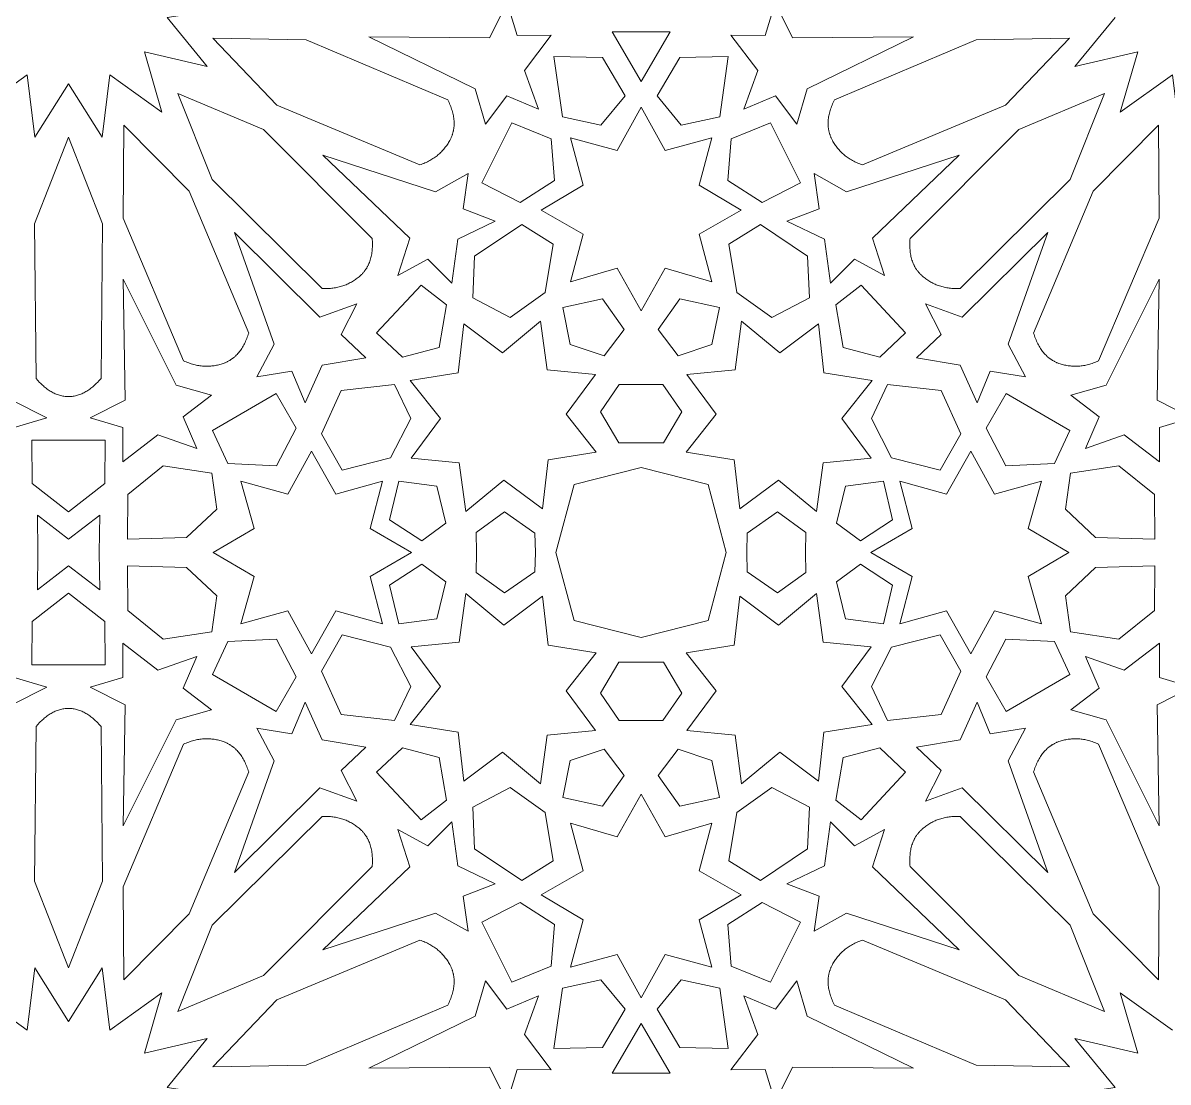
# Model space of a CAD drawing. Header units: millimetres. Extents: x -169 to 2587, y -2213 to 542.
# Drawn here: x 1173 to 2091, y -1719 to -870 of the extents above; entities that cross this region are included whole.
import ezdxf

# ---------------------------------------------------------------- set-up
doc = ezdxf.new("R2010")
doc.units = ezdxf.units.MM

msp = doc.modelspace()

# ---------------------------------------------------------------- linework, layer by layer
at = {"color": 1, "lineweight": 20}
for points in [[(1134.43, -729.46), (1176.3, -759.17), (1182.41, -709.25), (1209.36, -752.21), (1236.3, -709.25), (1242.42, -759.17), (1284.29, -729.46), (1270.21, -777.84), (1320.64, -765.92), (1288.51, -805.4), (1339.81, -813.06), (1298.76, -835.34), (1339.81, -857.62), (1288.51, -865.28), (1320.64, -904.77), (1270.21, -892.84), (1284.29, -941.22), (1242.42, -911.51), (1236.3, -961.43), (1209.36, -918.47), (1182.41, -961.43), (1176.3, -911.51), (1134.43, -941.22)], [(2048.78, -865.28), (2016.65, -904.77), (2067.08, -892.84), (2053, -941.22), (2094.87, -911.51), (2100.99, -961.43), (2127.93, -918.47), (2154.88, -961.43), (2160.99, -911.51), (2202.86, -941.22), (2188.78, -892.84), (2239.21, -904.77), (2207.08, -865.28)], [(1134.43, -1859.33), (1176.3, -1829.62), (1182.41, -1879.54), (1209.36, -1836.58), (1236.3, -1879.54), (1242.42, -1829.62), (1284.29, -1859.33), (1270.21, -1810.95), (1320.64, -1822.88), (1288.51, -1783.39), (1339.81, -1775.73), (1298.76, -1753.45), (1339.81, -1731.18), (1288.51, -1723.51), (1320.64, -1684.03), (1270.21, -1695.95), (1284.29, -1647.57), (1242.42, -1677.28), (1236.3, -1627.36), (1209.36, -1670.33), (1182.41, -1627.36), (1176.3, -1677.28), (1134.43, -1647.57)], [(2094.87, -1829.62), (2053, -1859.33), (2067.08, -1810.95), (2016.65, -1822.88), (2048.78, -1783.39), (1997.48, -1775.73), (2038.53, -1753.45), (1997.48, -1731.18), (2048.78, -1723.51), (2016.65, -1684.03), (2067.08, -1695.95), (2053, -1647.57), (2094.87, -1677.28)]]:
    msp.add_lwpolyline(points, dxfattribs=at)
for points in [[(1596.61, -879.5), (1569.18, -879.82), (1561.21, -853.77), (1547.1, -881.73), (1450.17, -880.89), (1535.42, -922.7), (1543.68, -951.07), (1560.84, -928.14), (1586.25, -939.02), (1575.11, -907.91)], [(1740.68, -879.5), (1768.11, -879.82), (1776.08, -853.77), (1790.18, -881.73), (1887.11, -880.89), (1801.87, -922.7), (1793.61, -951.07), (1776.45, -928.14), (1751.03, -939.02), (1762.18, -907.91)], [(1668.64, -876.9), (1645.48, -876.9), (1668.64, -916.65), (1691.81, -876.9)], [(1513.53, -931.54), (1399.87, -883.35), (1324.99, -882.05), (1376.4, -935.75), (1491.02, -983.63), (1492.11, -983.25), (1493.18, -982.86), (1494.22, -982.45), (1495.24, -982.03), (1496.23, -981.58), (1497.2, -981.12), (1498.14, -980.64), (1499.07, -980.15), (1499.97, -979.64), (1500.85, -979.11), (1501.7, -978.57), (1502.54, -978.01), (1503.35, -977.43), (1504.15, -976.85), (1504.92, -976.24), (1505.67, -975.62), (1506.4, -974.99), (1507.11, -974.34), (1507.81, -973.68), (1508.48, -973.01), (1509.14, -972.32), (1509.78, -971.62), (1510.4, -970.91), (1511, -970.18), (1511.58, -969.44), (1512.15, -968.69), (1512.7, -967.93), (1513.24, -967.15), (1513.76, -966.36), (1514.26, -965.57), (1514.75, -964.76), (1515.22, -963.94), (1515.72, -962.98), (1515.95, -962.5), (1516.17, -962.02), (1516.38, -961.54), (1516.59, -961.05), (1516.78, -960.57), (1516.96, -960.09), (1517.14, -959.6), (1517.3, -959.12), (1517.45, -958.63), (1517.6, -958.14), (1517.73, -957.66), (1517.86, -957.17), (1517.98, -956.68), (1518.08, -956.19), (1518.18, -955.7), (1518.27, -955.21), (1518.35, -954.71), (1518.42, -954.22), (1518.49, -953.73), (1518.54, -953.23), (1518.58, -952.74), (1518.62, -952.24), (1518.66, -951.24), (1518.67, -950.24), (1518.65, -949.24), (1518.59, -948.23), (1518.51, -947.22), (1518.38, -946.21), (1518.23, -945.19), (1518.04, -944.16), (1517.83, -943.14), (1517.58, -942.11), (1517.3, -941.07), (1516.99, -940.03), (1516.66, -938.98), (1516.29, -937.94), (1515.9, -936.88), (1515.48, -935.82), (1515.03, -934.76), (1514.55, -933.69), (1514.05, -932.62)], [(1823.76, -931.54), (1937.42, -883.35), (2012.3, -882.05), (1960.89, -935.75), (1846.27, -983.63), (1845.17, -983.25), (1844.11, -982.86), (1843.07, -982.45), (1842.05, -982.03), (1841.06, -981.58), (1840.09, -981.12), (1839.14, -980.64), (1838.22, -980.15), (1837.32, -979.64), (1836.44, -979.11), (1835.58, -978.57), (1834.75, -978.01), (1833.94, -977.43), (1833.14, -976.85), (1832.37, -976.24), (1831.62, -975.62), (1830.89, -974.99), (1830.17, -974.34), (1829.48, -973.68), (1828.81, -973.01), (1828.15, -972.32), (1827.51, -971.62), (1826.89, -970.91), (1826.29, -970.18), (1825.7, -969.44), (1825.14, -968.69), (1824.59, -967.93), (1824.05, -967.15), (1823.53, -966.36), (1823.03, -965.57), (1822.54, -964.76), (1822.07, -963.94), (1821.57, -962.98), (1821.34, -962.5), (1821.12, -962.02), (1820.9, -961.54), (1820.7, -961.05), (1820.51, -960.57), (1820.33, -960.09), (1820.15, -959.6), (1819.99, -959.12), (1819.83, -958.63), (1819.69, -958.14), (1819.55, -957.66), (1819.43, -957.17), (1819.31, -956.68), (1819.2, -956.19), (1819.11, -955.7), (1819.02, -955.21), (1818.94, -954.71), (1818.86, -954.22), (1818.8, -953.73), (1818.75, -953.23), (1818.71, -952.74), (1818.67, -952.24), (1818.62, -951.24), (1818.61, -950.24), (1818.64, -949.24), (1818.69, -948.23), (1818.78, -947.22), (1818.91, -946.21), (1819.06, -945.19), (1819.25, -944.16), (1819.46, -943.14), (1819.71, -942.11), (1819.99, -941.07), (1820.29, -940.03), (1820.63, -938.98), (1821, -937.94), (1821.39, -936.88), (1821.81, -935.82), (1822.26, -934.76), (1822.73, -933.69), (1823.24, -932.62)], [(1605.64, -944.95), (1636.45, -951.74), (1655.83, -928.27), (1637.6, -897.39), (1598.7, -896.77)], [(1731.65, -944.95), (1700.83, -951.74), (1681.46, -928.27), (1699.69, -897.39), (1738.59, -896.77)], [(1452.91, -1042.5), (1365.73, -955.33), (1296.97, -926.28), (1324.54, -995.44), (1412.74, -1082.67), (1413.88, -1082.73), (1415.01, -1082.76), (1416.13, -1082.76), (1417.23, -1082.74), (1418.31, -1082.7), (1419.38, -1082.63), (1420.43, -1082.54), (1421.47, -1082.42), (1422.49, -1082.28), (1423.5, -1082.11), (1424.49, -1081.92), (1425.47, -1081.71), (1426.44, -1081.48), (1427.39, -1081.23), (1428.33, -1080.95), (1429.26, -1080.66), (1430.17, -1080.34), (1431.07, -1080), (1431.96, -1079.64), (1432.83, -1079.27), (1433.69, -1078.87), (1434.54, -1078.45), (1435.38, -1078.02), (1436.21, -1077.56), (1437.02, -1077.09), (1437.83, -1076.6), (1438.62, -1076.1), (1439.41, -1075.57), (1440.18, -1075.03), (1440.94, -1074.48), (1441.69, -1073.9), (1442.44, -1073.32), (1443.25, -1072.61), (1443.64, -1072.25), (1444.03, -1071.88), (1444.4, -1071.51), (1444.77, -1071.14), (1445.13, -1070.76), (1445.48, -1070.38), (1445.82, -1069.99), (1446.15, -1069.6), (1446.47, -1069.2), (1446.79, -1068.8), (1447.09, -1068.4), (1447.39, -1067.99), (1447.68, -1067.58), (1447.96, -1067.16), (1448.24, -1066.74), (1448.5, -1066.31), (1448.76, -1065.89), (1449.01, -1065.45), (1449.25, -1065.01), (1449.48, -1064.57), (1449.71, -1064.13), (1449.92, -1063.68), (1450.34, -1062.77), (1450.72, -1061.84), (1451.07, -1060.89), (1451.39, -1059.93), (1451.69, -1058.96), (1451.95, -1057.97), (1452.19, -1056.96), (1452.39, -1055.94), (1452.58, -1054.9), (1452.73, -1053.85), (1452.86, -1052.78), (1452.96, -1051.69), (1453.04, -1050.6), (1453.09, -1049.48), (1453.12, -1048.35), (1453.12, -1047.21), (1453.1, -1046.05), (1453.06, -1044.88), (1453, -1043.7)], [(1884.38, -1042.5), (1971.56, -955.33), (2040.32, -926.28), (2012.74, -995.44), (1924.55, -1082.67), (1923.4, -1082.73), (1922.27, -1082.76), (1921.16, -1082.76), (1920.06, -1082.74), (1918.98, -1082.7), (1917.91, -1082.63), (1916.86, -1082.54), (1915.82, -1082.42), (1914.8, -1082.28), (1913.79, -1082.11), (1912.79, -1081.92), (1911.81, -1081.71), (1910.85, -1081.48), (1909.9, -1081.23), (1908.96, -1080.95), (1908.03, -1080.66), (1907.12, -1080.34), (1906.22, -1080), (1905.33, -1079.64), (1904.46, -1079.27), (1903.6, -1078.87), (1902.75, -1078.45), (1901.91, -1078.02), (1901.08, -1077.56), (1900.26, -1077.09), (1899.46, -1076.6), (1898.67, -1076.1), (1897.88, -1075.57), (1897.11, -1075.03), (1896.35, -1074.48), (1895.6, -1073.9), (1894.85, -1073.32), (1894.04, -1072.61), (1893.65, -1072.25), (1893.26, -1071.88), (1892.89, -1071.51), (1892.52, -1071.14), (1892.16, -1070.76), (1891.81, -1070.38), (1891.47, -1069.99), (1891.14, -1069.6), (1890.82, -1069.2), (1890.5, -1068.8), (1890.2, -1068.4), (1889.9, -1067.99), (1889.61, -1067.58), (1889.33, -1067.16), (1889.05, -1066.74), (1888.79, -1066.31), (1888.53, -1065.89), (1888.28, -1065.45), (1888.04, -1065.01), (1887.81, -1064.57), (1887.58, -1064.13), (1887.36, -1063.68), (1886.95, -1062.77), (1886.57, -1061.84), (1886.22, -1060.89), (1885.9, -1059.93), (1885.6, -1058.96), (1885.34, -1057.97), (1885.1, -1056.96), (1884.89, -1055.94), (1884.71, -1054.9), (1884.56, -1053.85), (1884.43, -1052.78), (1884.33, -1051.69), (1884.25, -1050.6), (1884.2, -1049.48), (1884.17, -1048.35), (1884.16, -1047.21), (1884.18, -1046.05), (1884.23, -1044.88), (1884.29, -1043.7)], [(1668.64, -937.39), (1649.4, -971.93), (1611.92, -961.86), (1622.18, -999.9), (1588.42, -1019.81), (1622.18, -1039.07), (1611.92, -1077.31), (1649.4, -1066.5), (1668.64, -1100.66), (1687.89, -1066.5), (1725.37, -1077.31), (1715.11, -1039.07), (1748.86, -1019.81), (1715.11, -999.9), (1725.37, -961.86), (1687.89, -971.93)], [(1353.88, -1118.4), (1306.19, -1004.53), (1253.65, -951.66), (1253.1, -1026.36), (1301.7, -1140.67), (1302.74, -1141.15), (1303.77, -1141.6), (1304.8, -1142.03), (1305.82, -1142.42), (1306.84, -1142.79), (1307.85, -1143.13), (1308.85, -1143.43), (1309.86, -1143.71), (1310.85, -1143.97), (1311.85, -1144.19), (1312.83, -1144.39), (1313.82, -1144.57), (1314.8, -1144.71), (1315.77, -1144.84), (1316.74, -1144.93), (1317.71, -1145), (1318.67, -1145.05), (1319.62, -1145.08), (1320.58, -1145.08), (1321.53, -1145.05), (1322.47, -1145.01), (1323.41, -1144.94), (1324.35, -1144.85), (1325.28, -1144.74), (1326.21, -1144.61), (1327.14, -1144.46), (1328.06, -1144.28), (1328.98, -1144.09), (1329.9, -1143.88), (1330.81, -1143.65), (1331.72, -1143.4), (1332.63, -1143.13), (1333.65, -1142.78), (1334.14, -1142.59), (1334.64, -1142.39), (1335.12, -1142.19), (1335.6, -1141.98), (1336.07, -1141.76), (1336.54, -1141.54), (1337, -1141.31), (1337.45, -1141.07), (1337.9, -1140.82), (1338.34, -1140.57), (1338.78, -1140.31), (1339.21, -1140.04), (1339.63, -1139.76), (1340.04, -1139.48), (1340.46, -1139.19), (1340.86, -1138.9), (1341.26, -1138.59), (1341.65, -1138.28), (1342.04, -1137.97), (1342.42, -1137.64), (1342.8, -1137.32), (1343.17, -1136.98), (1343.89, -1136.29), (1344.59, -1135.57), (1345.27, -1134.82), (1345.93, -1134.05), (1346.56, -1133.25), (1347.18, -1132.43), (1347.78, -1131.58), (1348.36, -1130.71), (1348.91, -1129.81), (1349.45, -1128.89), (1349.97, -1127.94), (1350.47, -1126.97), (1350.96, -1125.98), (1351.43, -1124.96), (1351.88, -1123.92), (1352.31, -1122.86), (1352.73, -1121.78), (1353.13, -1120.67), (1353.51, -1119.54)], [(1540.88, -997.89), (1571.65, -1013.66), (1599.1, -996.08), (1596.39, -962.73), (1564.99, -950)], [(1796.41, -997.89), (1765.64, -1013.66), (1738.19, -996.08), (1740.9, -962.73), (1772.3, -950)], [(1983.4, -1118.4), (2031.1, -1004.53), (2083.63, -951.66), (2084.19, -1026.36), (2035.59, -1140.67), (2034.55, -1141.15), (2033.52, -1141.6), (2032.49, -1142.03), (2031.47, -1142.42), (2030.45, -1142.79), (2029.44, -1143.13), (2028.43, -1143.43), (2027.43, -1143.71), (2026.44, -1143.97), (2025.44, -1144.19), (2024.46, -1144.39), (2023.47, -1144.57), (2022.49, -1144.71), (2021.52, -1144.84), (2020.55, -1144.93), (2019.58, -1145), (2018.62, -1145.05), (2017.66, -1145.08), (2016.71, -1145.08), (2015.76, -1145.05), (2014.82, -1145.01), (2013.88, -1144.94), (2012.94, -1144.85), (2012, -1144.74), (2011.07, -1144.61), (2010.15, -1144.46), (2009.22, -1144.28), (2008.3, -1144.09), (2007.39, -1143.88), (2006.48, -1143.65), (2005.57, -1143.4), (2004.66, -1143.13), (2003.64, -1142.78), (2003.14, -1142.59), (2002.65, -1142.39), (2002.17, -1142.19), (2001.69, -1141.98), (2001.21, -1141.76), (2000.75, -1141.54), (2000.29, -1141.31), (1999.83, -1141.07), (1999.39, -1140.82), (1998.95, -1140.57), (1998.51, -1140.31), (1998.08, -1140.04), (1997.66, -1139.76), (1997.24, -1139.48), (1996.83, -1139.19), (1996.43, -1138.9), (1996.03, -1138.59), (1995.64, -1138.28), (1995.25, -1137.97), (1994.87, -1137.64), (1994.49, -1137.32), (1994.12, -1136.98), (1993.4, -1136.29), (1992.7, -1135.57), (1992.02, -1134.82), (1991.36, -1134.05), (1990.72, -1133.25), (1990.11, -1132.43), (1989.51, -1131.58), (1988.93, -1130.71), (1988.37, -1129.81), (1987.84, -1128.89), (1987.32, -1127.94), (1986.81, -1126.97), (1986.33, -1125.98), (1985.86, -1124.96), (1985.41, -1123.92), (1984.98, -1122.86), (1984.56, -1121.78), (1984.16, -1120.67), (1983.78, -1119.54)], [(1236.62, -1030.92), (1235.41, -1154.81), (1233.97, -1156.45), (1232.51, -1158), (1231.77, -1158.75), (1231.03, -1159.47), (1230.29, -1160.17), (1229.53, -1160.85), (1228.77, -1161.5), (1228.01, -1162.13), (1227.24, -1162.73), (1226.46, -1163.31), (1225.68, -1163.87), (1224.89, -1164.4), (1224.1, -1164.91), (1223.29, -1165.39), (1222.48, -1165.84), (1221.67, -1166.27), (1220.84, -1166.68), (1220.01, -1167.05), (1219.17, -1167.4), (1218.32, -1167.72), (1217.46, -1168.02), (1216.6, -1168.28), (1215.73, -1168.52), (1214.84, -1168.73), (1213.95, -1168.91), (1213.05, -1169.06), (1212.14, -1169.19), (1211.22, -1169.28), (1210.3, -1169.34), (1209.36, -1169.38), (1208.42, -1169.34), (1207.49, -1169.28), (1206.57, -1169.19), (1205.66, -1169.06), (1204.76, -1168.91), (1203.87, -1168.73), (1202.99, -1168.52), (1202.12, -1168.28), (1201.25, -1168.02), (1200.39, -1167.72), (1199.55, -1167.4), (1198.71, -1167.05), (1197.87, -1166.68), (1197.05, -1166.27), (1196.23, -1165.84), (1195.42, -1165.39), (1194.62, -1164.91), (1193.82, -1164.4), (1193.03, -1163.87), (1192.25, -1163.31), (1191.47, -1162.73), (1190.7, -1162.13), (1189.94, -1161.5), (1189.18, -1160.85), (1188.43, -1160.17), (1187.68, -1159.47), (1186.94, -1158.75), (1186.2, -1158), (1184.74, -1156.45), (1183.3, -1154.81), (1182.1, -1030.92), (1209.36, -961.43)], [(1516.88, -1078.41), (1497.54, -1059.15), (1473.42, -1072.19), (1483.15, -1042.46), (1413.43, -975.78), (1503.83, -1005.13), (1529.8, -990.63), (1525.81, -1018.9), (1551.63, -1028.78), (1521.66, -1043.23)], [(1820.41, -1078.41), (1839.75, -1059.15), (1863.87, -1072.19), (1854.13, -1042.46), (1923.85, -975.78), (1833.46, -1005.13), (1807.49, -990.63), (1811.48, -1018.9), (1785.65, -1028.78), (1815.63, -1043.23)], [(1447.87, -1138.35), (1428.09, -1119.54), (1440.49, -1095.09), (1411.02, -1105.61), (1342.48, -1037.71), (1374.25, -1127.27), (1360.44, -1153.61), (1388.6, -1148.87), (1399.17, -1174.41), (1412.82, -1144.07)], [(1533.54, -1090.2), (1535.08, -1056.85), (1572.91, -1031.39), (1598.22, -1047.15), (1591.78, -1085.95), (1563.7, -1105.96)], [(1803.75, -1090.2), (1802.21, -1056.85), (1764.37, -1031.39), (1739.07, -1047.15), (1745.51, -1085.95), (1773.59, -1105.96)], [(1889.42, -1138.35), (1909.2, -1119.54), (1896.8, -1095.09), (1926.27, -1105.61), (1994.8, -1037.71), (1963.04, -1127.27), (1976.84, -1153.61), (1948.69, -1148.87), (1938.12, -1174.41), (1924.47, -1144.07)], [(1165.91, -1221.65), (1165.78, -1194.22), (1191.88, -1186.43), (1164.01, -1172.13), (1165.52, -1075.22), (1123.12, -1160.17), (1094.7, -1168.23), (1117.5, -1185.55), (1106.46, -1210.89), (1137.65, -1199.96)], [(1252.81, -1221.65), (1252.94, -1194.22), (1226.84, -1186.43), (1254.7, -1172.13), (1253.2, -1075.22), (1295.6, -1160.17), (1324.02, -1168.23), (1301.21, -1185.55), (1312.26, -1210.89), (1281.07, -1199.96)], [(1492.23, -1079.96), (1456.51, -1118.34), (1477.3, -1137.78), (1506.54, -1130.03), (1512.5, -1095.83)], [(1845.06, -1079.96), (1880.77, -1118.34), (1859.99, -1137.78), (1830.75, -1130.03), (1824.79, -1095.83)], [(2084.48, -1221.65), (2084.35, -1194.22), (2110.45, -1186.43), (2082.59, -1172.13), (2084.09, -1075.22), (2041.69, -1160.17), (2013.27, -1168.23), (2036.08, -1185.55), (2025.03, -1210.89), (2056.22, -1199.96)], [(1639.03, -1136.81), (1611.84, -1127.56), (1605.84, -1097.92), (1637.65, -1090.96), (1654.99, -1115.66)], [(1698.26, -1136.81), (1725.45, -1127.56), (1731.45, -1097.92), (1699.63, -1090.96), (1682.29, -1115.66)], [(1528.03, -1261.44), (1558.56, -1236.27), (1589.58, -1259.45), (1594.05, -1220.16), (1632.65, -1213.98), (1608.44, -1183.6), (1632, -1151.67), (1593.31, -1147.99), (1588.03, -1109.02), (1557.5, -1134.19), (1526.48, -1111.01), (1522.01, -1150.29), (1483.42, -1156.48), (1507.62, -1186.86), (1484.06, -1218.79), (1522.76, -1222.47)], [(1809.25, -1261.44), (1778.73, -1236.27), (1747.71, -1259.45), (1743.24, -1220.16), (1704.64, -1213.98), (1728.84, -1183.6), (1705.28, -1151.67), (1743.98, -1147.99), (1749.26, -1109.02), (1779.78, -1134.19), (1810.81, -1111.01), (1815.28, -1150.29), (1853.87, -1156.48), (1829.67, -1186.86), (1853.23, -1218.79), (1814.53, -1222.47)], [(1428.11, -1164.46), (1470.95, -1159.78), (1483.99, -1186.89), (1467.74, -1218.61), (1428.84, -1228.33), (1412.24, -1199.17)], [(1668.64, -1159.64), (1651.13, -1159.64), (1636.07, -1181.47), (1650.68, -1206.33), (1686.61, -1206.33), (1701.21, -1181.47), (1686.16, -1159.64)], [(1909.18, -1164.46), (1866.34, -1159.78), (1853.3, -1186.89), (1869.55, -1218.61), (1908.45, -1228.33), (1925.05, -1199.17)], [(1324.73, -1196.64), (1375.8, -1166.94), (1391.9, -1194.73), (1376.05, -1224.99), (1337.04, -1222.96)], [(2012.55, -1196.64), (1961.49, -1166.94), (1945.39, -1194.73), (1961.24, -1224.99), (2000.25, -1222.96)], [(1209.39, -1204.29), (1238.81, -1204.29), (1238.47, -1239.05), (1209.36, -1261.82), (1180.24, -1239.05), (1179.9, -1204.29)], [(1484.36, -1294.4), (1451.2, -1275.27), (1461.09, -1237.13), (1423.71, -1247.57), (1404.13, -1213.22), (1385.22, -1247.57), (1347.63, -1237.13), (1358.27, -1275.27), (1325.48, -1294.4), (1358.27, -1313.53), (1347.63, -1351.66), (1385.22, -1341.22), (1404.13, -1375.57), (1423.71, -1341.22), (1461.09, -1351.66), (1451.2, -1313.53)], [(1886.09, -1313.53), (1876.2, -1351.66), (1913.58, -1341.22), (1933.16, -1375.57), (1952.07, -1341.22), (1989.66, -1351.66), (1979.02, -1313.53), (2011.81, -1294.4), (1979.02, -1275.27), (1989.66, -1237.13), (1952.07, -1247.57), (1933.16, -1213.22), (1913.58, -1247.57), (1876.2, -1237.13), (1886.09, -1275.27), (1852.93, -1294.4)], [(1256.96, -1248.01), (1285.34, -1224.91), (1324.34, -1230.79), (1328.26, -1259.77), (1304.1, -1282.45), (1256.61, -1283.71)], [(1614.94, -1348.89), (1600.31, -1294.4), (1614.94, -1239.9), (1668.64, -1226.18), (1722.35, -1239.9), (1736.98, -1294.4), (1722.35, -1348.89), (1668.64, -1362.62)], [(2080.33, -1248.01), (2051.95, -1224.91), (2012.95, -1230.79), (2009.03, -1259.77), (2033.19, -1282.45), (2080.68, -1283.71)], [(1474.29, -1237.09), (1466.94, -1268.13), (1492.64, -1285.06), (1512.06, -1270.95), (1504.82, -1241.32)], [(1862.99, -1237.09), (1870.35, -1268.13), (1844.65, -1285.06), (1825.23, -1270.95), (1832.47, -1241.32)], [(1234.34, -1324.35), (1209.36, -1305.07), (1184.38, -1324.35), (1184.67, -1294.4), (1184.38, -1264.45), (1209.36, -1283.72), (1234.34, -1264.45), (1234.05, -1294.4)], [(1583.79, -1294.4), (1583.47, -1278.85), (1559.18, -1261.92), (1536.44, -1278.38), (1536.72, -1294.4), (1536.44, -1310.41), (1559.18, -1326.87), (1583.47, -1309.94)], [(1753.49, -1294.4), (1753.82, -1278.85), (1778.11, -1261.92), (1800.85, -1278.38), (1800.57, -1294.4), (1800.85, -1310.41), (1778.11, -1326.87), (1753.82, -1309.94)], [(1474.29, -1351.71), (1466.94, -1320.67), (1492.64, -1303.73), (1512.06, -1317.84), (1504.82, -1347.47)], [(1862.99, -1351.71), (1870.35, -1320.67), (1844.65, -1303.73), (1825.23, -1317.84), (1832.47, -1347.47)], [(1256.96, -1340.78), (1285.34, -1363.88), (1324.34, -1358), (1328.26, -1329.02), (1304.1, -1306.34), (1256.61, -1305.08)], [(2080.33, -1340.78), (2051.95, -1363.88), (2012.95, -1358), (2009.03, -1329.02), (2033.19, -1306.34), (2080.68, -1305.08)], [(1209.39, -1384.51), (1238.81, -1384.51), (1238.47, -1349.74), (1209.36, -1326.97), (1180.24, -1349.74), (1179.9, -1384.51)], [(1528.03, -1327.35), (1558.56, -1352.53), (1589.58, -1329.34), (1594.05, -1368.63), (1632.65, -1374.81), (1608.44, -1405.19), (1632, -1437.12), (1593.31, -1440.8), (1588.03, -1479.77), (1557.5, -1454.6), (1526.48, -1477.78), (1522.01, -1438.5), (1483.42, -1432.31), (1507.62, -1401.93), (1484.06, -1370), (1522.76, -1366.32)], [(1809.25, -1327.35), (1778.73, -1352.53), (1747.71, -1329.34), (1743.24, -1368.63), (1704.64, -1374.81), (1728.84, -1405.19), (1705.28, -1437.12), (1743.98, -1440.8), (1749.26, -1479.77), (1779.78, -1454.6), (1810.81, -1477.78), (1815.28, -1438.5), (1853.87, -1432.31), (1829.67, -1401.93), (1853.23, -1370), (1814.53, -1366.32)], [(1165.91, -1367.15), (1165.78, -1394.57), (1191.88, -1402.36), (1164.01, -1416.66), (1165.52, -1513.57), (1123.12, -1428.62), (1094.7, -1420.56), (1117.5, -1403.24), (1106.46, -1377.9), (1137.65, -1388.84)], [(1252.81, -1367.15), (1252.94, -1394.57), (1226.84, -1402.36), (1254.7, -1416.66), (1253.2, -1513.57), (1295.6, -1428.62), (1324.02, -1420.56), (1301.21, -1403.24), (1312.26, -1377.9), (1281.07, -1388.84)], [(1324.73, -1392.15), (1375.8, -1421.85), (1391.9, -1394.07), (1376.05, -1363.8), (1337.04, -1365.83)], [(1428.11, -1424.34), (1470.95, -1429.01), (1483.99, -1401.9), (1467.74, -1370.18), (1428.84, -1360.46), (1412.24, -1389.62)], [(1909.18, -1424.34), (1866.34, -1429.01), (1853.3, -1401.9), (1869.55, -1370.18), (1908.45, -1360.46), (1925.05, -1389.62)], [(2012.55, -1392.15), (1961.49, -1421.85), (1945.39, -1394.07), (1961.24, -1363.8), (2000.25, -1365.83)], [(2084.48, -1367.15), (2084.35, -1394.57), (2110.45, -1402.36), (2082.59, -1416.66), (2084.09, -1513.57), (2041.69, -1428.62), (2013.27, -1420.56), (2036.08, -1403.24), (2025.03, -1377.9), (2056.22, -1388.84)], [(1668.64, -1429.15), (1651.13, -1429.15), (1636.07, -1407.32), (1650.68, -1382.46), (1686.61, -1382.46), (1701.21, -1407.32), (1686.16, -1429.15)], [(1447.87, -1450.44), (1428.09, -1469.25), (1440.49, -1493.7), (1411.02, -1483.18), (1342.48, -1551.08), (1374.25, -1461.52), (1360.44, -1435.18), (1388.6, -1439.92), (1399.17, -1414.38), (1412.82, -1444.73)], [(1889.42, -1450.44), (1909.2, -1469.25), (1896.8, -1493.7), (1926.27, -1483.18), (1994.8, -1551.08), (1963.04, -1461.52), (1976.84, -1435.18), (1948.69, -1439.92), (1938.12, -1414.38), (1924.47, -1444.73)], [(1236.62, -1557.87), (1235.41, -1433.98), (1233.97, -1432.34), (1232.51, -1430.79), (1231.77, -1430.04), (1231.03, -1429.32), (1230.29, -1428.62), (1229.53, -1427.95), (1228.77, -1427.29), (1228.01, -1426.66), (1227.24, -1426.06), (1226.46, -1425.48), (1225.68, -1424.92), (1224.89, -1424.39), (1224.1, -1423.88), (1223.29, -1423.4), (1222.48, -1422.95), (1221.67, -1422.52), (1220.84, -1422.12), (1220.01, -1421.74), (1219.17, -1421.39), (1218.32, -1421.07), (1217.46, -1420.77), (1216.6, -1420.51), (1215.73, -1420.27), (1214.84, -1420.06), (1213.95, -1419.88), (1213.05, -1419.73), (1212.14, -1419.6), (1211.22, -1419.51), (1210.3, -1419.45), (1209.36, -1419.42), (1208.42, -1419.45), (1207.49, -1419.51), (1206.57, -1419.6), (1205.66, -1419.73), (1204.76, -1419.88), (1203.87, -1420.06), (1202.99, -1420.27), (1202.12, -1420.51), (1201.25, -1420.77), (1200.39, -1421.07), (1199.55, -1421.39), (1198.71, -1421.74), (1197.87, -1422.12), (1197.05, -1422.52), (1196.23, -1422.95), (1195.42, -1423.4), (1194.62, -1423.88), (1193.82, -1424.39), (1193.03, -1424.92), (1192.25, -1425.48), (1191.47, -1426.06), (1190.7, -1426.66), (1189.94, -1427.29), (1189.18, -1427.95), (1188.43, -1428.62), (1187.68, -1429.32), (1186.94, -1430.04), (1186.2, -1430.79), (1184.74, -1432.34), (1183.3, -1433.98), (1182.1, -1557.87), (1209.36, -1627.36)], [(1353.88, -1470.4), (1306.19, -1584.26), (1253.65, -1637.13), (1253.1, -1562.43), (1301.7, -1448.12), (1302.74, -1447.64), (1303.77, -1447.19), (1304.8, -1446.76), (1305.82, -1446.37), (1306.84, -1446), (1307.85, -1445.67), (1308.85, -1445.36), (1309.86, -1445.08), (1310.85, -1444.82), (1311.85, -1444.6), (1312.83, -1444.4), (1313.82, -1444.23), (1314.8, -1444.08), (1315.77, -1443.96), (1316.74, -1443.86), (1317.71, -1443.79), (1318.67, -1443.74), (1319.62, -1443.72), (1320.58, -1443.72), (1321.53, -1443.74), (1322.47, -1443.78), (1323.41, -1443.85), (1324.35, -1443.94), (1325.28, -1444.05), (1326.21, -1444.18), (1327.14, -1444.34), (1328.06, -1444.51), (1328.98, -1444.7), (1329.9, -1444.91), (1330.81, -1445.14), (1331.72, -1445.39), (1332.63, -1445.66), (1333.65, -1446.02), (1334.14, -1446.2), (1334.64, -1446.4), (1335.12, -1446.6), (1335.6, -1446.81), (1336.07, -1447.03), (1336.54, -1447.25), (1337, -1447.49), (1337.45, -1447.73), (1337.9, -1447.97), (1338.34, -1448.23), (1338.78, -1448.49), (1339.21, -1448.75), (1339.63, -1449.03), (1340.04, -1449.31), (1340.46, -1449.6), (1340.86, -1449.9), (1341.26, -1450.2), (1341.65, -1450.51), (1342.04, -1450.82), (1342.42, -1451.15), (1342.8, -1451.48), (1343.17, -1451.81), (1343.89, -1452.51), (1344.59, -1453.23), (1345.27, -1453.97), (1345.93, -1454.74), (1346.56, -1455.54), (1347.18, -1456.36), (1347.78, -1457.21), (1348.36, -1458.08), (1348.91, -1458.98), (1349.45, -1459.9), (1349.97, -1460.85), (1350.47, -1461.82), (1350.96, -1462.81), (1351.43, -1463.83), (1351.88, -1464.87), (1352.31, -1465.93), (1352.73, -1467.01), (1353.13, -1468.12), (1353.51, -1469.25)], [(1492.23, -1508.83), (1456.51, -1470.46), (1477.3, -1451.01), (1506.54, -1458.76), (1512.5, -1492.97)], [(1845.06, -1508.83), (1880.77, -1470.46), (1859.99, -1451.01), (1830.75, -1458.76), (1824.79, -1492.97)], [(1983.4, -1470.4), (2031.1, -1584.26), (2083.63, -1637.13), (2084.19, -1562.43), (2035.59, -1448.12), (2034.55, -1447.64), (2033.52, -1447.19), (2032.49, -1446.76), (2031.47, -1446.37), (2030.45, -1446), (2029.44, -1445.67), (2028.43, -1445.36), (2027.43, -1445.08), (2026.44, -1444.82), (2025.44, -1444.6), (2024.46, -1444.4), (2023.47, -1444.23), (2022.49, -1444.08), (2021.52, -1443.96), (2020.55, -1443.86), (2019.58, -1443.79), (2018.62, -1443.74), (2017.66, -1443.72), (2016.71, -1443.72), (2015.76, -1443.74), (2014.82, -1443.78), (2013.88, -1443.85), (2012.94, -1443.94), (2012, -1444.05), (2011.07, -1444.18), (2010.15, -1444.34), (2009.22, -1444.51), (2008.3, -1444.7), (2007.39, -1444.91), (2006.48, -1445.14), (2005.57, -1445.39), (2004.66, -1445.66), (2003.64, -1446.02), (2003.14, -1446.2), (2002.65, -1446.4), (2002.17, -1446.6), (2001.69, -1446.81), (2001.21, -1447.03), (2000.75, -1447.25), (2000.29, -1447.49), (1999.83, -1447.73), (1999.39, -1447.97), (1998.95, -1448.23), (1998.51, -1448.49), (1998.08, -1448.75), (1997.66, -1449.03), (1997.24, -1449.31), (1996.83, -1449.6), (1996.43, -1449.9), (1996.03, -1450.2), (1995.64, -1450.51), (1995.25, -1450.82), (1994.87, -1451.15), (1994.49, -1451.48), (1994.12, -1451.81), (1993.4, -1452.51), (1992.7, -1453.23), (1992.02, -1453.97), (1991.36, -1454.74), (1990.72, -1455.54), (1990.11, -1456.36), (1989.51, -1457.21), (1988.93, -1458.08), (1988.37, -1458.98), (1987.84, -1459.9), (1987.32, -1460.85), (1986.81, -1461.82), (1986.33, -1462.81), (1985.86, -1463.83), (1985.41, -1464.87), (1984.98, -1465.93), (1984.56, -1467.01), (1984.16, -1468.12), (1983.78, -1469.25)], [(1639.03, -1451.99), (1611.84, -1461.23), (1605.84, -1490.87), (1637.65, -1497.83), (1654.99, -1473.13)], [(1698.26, -1451.99), (1725.45, -1461.23), (1731.45, -1490.87), (1699.63, -1497.83), (1682.29, -1473.13)], [(1533.54, -1498.59), (1535.08, -1531.94), (1572.91, -1557.4), (1598.22, -1541.64), (1591.78, -1502.84), (1563.7, -1482.83)], [(1803.75, -1498.59), (1802.21, -1531.94), (1764.37, -1557.4), (1739.07, -1541.64), (1745.51, -1502.84), (1773.59, -1482.83)], [(1668.64, -1488.13), (1649.4, -1522.29), (1611.92, -1511.48), (1622.18, -1549.73), (1588.42, -1568.98), (1622.18, -1588.89), (1611.92, -1626.94), (1649.4, -1616.86), (1668.64, -1651.4), (1687.89, -1616.86), (1725.37, -1626.94), (1715.11, -1588.89), (1748.86, -1568.98), (1715.11, -1549.73), (1725.37, -1511.48), (1687.89, -1522.29)], [(1452.91, -1546.3), (1365.73, -1633.46), (1296.97, -1662.51), (1324.54, -1593.35), (1412.74, -1506.12), (1413.88, -1506.06), (1415.01, -1506.03), (1416.13, -1506.03), (1417.23, -1506.05), (1418.31, -1506.09), (1419.38, -1506.16), (1420.43, -1506.26), (1421.47, -1506.37), (1422.49, -1506.52), (1423.5, -1506.68), (1424.49, -1506.87), (1425.47, -1507.08), (1426.44, -1507.31), (1427.39, -1507.56), (1428.33, -1507.84), (1429.26, -1508.13), (1430.17, -1508.45), (1431.07, -1508.79), (1431.96, -1509.15), (1432.83, -1509.53), (1433.69, -1509.92), (1434.54, -1510.34), (1435.38, -1510.77), (1436.21, -1511.23), (1437.02, -1511.7), (1437.83, -1512.19), (1438.62, -1512.69), (1439.41, -1513.22), (1440.18, -1513.76), (1440.94, -1514.31), (1441.69, -1514.89), (1442.44, -1515.47), (1443.25, -1516.18), (1443.64, -1516.54), (1444.03, -1516.91), (1444.4, -1517.28), (1444.77, -1517.65), (1445.13, -1518.03), (1445.48, -1518.42), (1445.82, -1518.8), (1446.15, -1519.19), (1446.47, -1519.59), (1446.79, -1519.99), (1447.09, -1520.39), (1447.39, -1520.8), (1447.68, -1521.21), (1447.96, -1521.63), (1448.24, -1522.05), (1448.5, -1522.48), (1448.76, -1522.91), (1449.01, -1523.34), (1449.25, -1523.78), (1449.48, -1524.22), (1449.71, -1524.66), (1449.92, -1525.11), (1450.34, -1526.03), (1450.72, -1526.95), (1451.07, -1527.9), (1451.39, -1528.86), (1451.69, -1529.83), (1451.95, -1530.82), (1452.19, -1531.83), (1452.39, -1532.85), (1452.58, -1533.89), (1452.73, -1534.95), (1452.86, -1536.01), (1452.96, -1537.1), (1453.04, -1538.2), (1453.09, -1539.31), (1453.12, -1540.44), (1453.12, -1541.58), (1453.1, -1542.74), (1453.06, -1543.91), (1453, -1545.1)], [(1884.38, -1546.3), (1971.56, -1633.46), (2040.32, -1662.51), (2012.74, -1593.35), (1924.55, -1506.12), (1923.4, -1506.06), (1922.27, -1506.03), (1921.16, -1506.03), (1920.06, -1506.05), (1918.98, -1506.09), (1917.91, -1506.16), (1916.86, -1506.26), (1915.82, -1506.37), (1914.8, -1506.52), (1913.79, -1506.68), (1912.79, -1506.87), (1911.81, -1507.08), (1910.85, -1507.31), (1909.9, -1507.56), (1908.96, -1507.84), (1908.03, -1508.13), (1907.12, -1508.45), (1906.22, -1508.79), (1905.33, -1509.15), (1904.46, -1509.53), (1903.6, -1509.92), (1902.75, -1510.34), (1901.91, -1510.77), (1901.08, -1511.23), (1900.26, -1511.7), (1899.46, -1512.19), (1898.67, -1512.69), (1897.88, -1513.22), (1897.11, -1513.76), (1896.35, -1514.31), (1895.6, -1514.89), (1894.85, -1515.47), (1894.04, -1516.18), (1893.65, -1516.54), (1893.26, -1516.91), (1892.89, -1517.28), (1892.52, -1517.65), (1892.16, -1518.03), (1891.81, -1518.42), (1891.47, -1518.8), (1891.14, -1519.19), (1890.82, -1519.59), (1890.5, -1519.99), (1890.2, -1520.39), (1889.9, -1520.8), (1889.61, -1521.21), (1889.33, -1521.63), (1889.05, -1522.05), (1888.79, -1522.48), (1888.53, -1522.91), (1888.28, -1523.34), (1888.04, -1523.78), (1887.81, -1524.22), (1887.58, -1524.66), (1887.36, -1525.11), (1886.95, -1526.03), (1886.57, -1526.95), (1886.22, -1527.9), (1885.9, -1528.86), (1885.6, -1529.83), (1885.34, -1530.82), (1885.1, -1531.83), (1884.89, -1532.85), (1884.71, -1533.89), (1884.56, -1534.95), (1884.43, -1536.01), (1884.33, -1537.1), (1884.25, -1538.2), (1884.2, -1539.31), (1884.17, -1540.44), (1884.16, -1541.58), (1884.18, -1542.74), (1884.23, -1543.91), (1884.29, -1545.1)], [(1516.88, -1510.38), (1497.54, -1529.65), (1473.42, -1516.6), (1483.15, -1546.33), (1413.43, -1613.01), (1503.83, -1583.66), (1529.8, -1598.16), (1525.81, -1569.9), (1551.63, -1560.01), (1521.66, -1545.56)], [(1820.41, -1510.38), (1839.75, -1529.65), (1863.87, -1516.6), (1854.13, -1546.33), (1923.85, -1613.01), (1833.46, -1583.66), (1807.49, -1598.16), (1811.48, -1569.9), (1785.65, -1560.01), (1815.63, -1545.56)], [(1540.88, -1590.9), (1571.65, -1575.13), (1599.1, -1592.72), (1596.39, -1626.06), (1564.99, -1638.79)], [(1796.41, -1590.9), (1765.64, -1575.13), (1738.19, -1592.72), (1740.9, -1626.06), (1772.3, -1638.79)], [(1513.53, -1657.25), (1399.87, -1705.44), (1324.99, -1706.74), (1376.4, -1653.04), (1491.02, -1605.16), (1492.11, -1605.54), (1493.18, -1605.93), (1494.22, -1606.34), (1495.24, -1606.77), (1496.23, -1607.21), (1497.2, -1607.67), (1498.14, -1608.15), (1499.07, -1608.64), (1499.97, -1609.16), (1500.85, -1609.68), (1501.7, -1610.22), (1502.54, -1610.78), (1503.35, -1611.36), (1504.15, -1611.95), (1504.92, -1612.55), (1505.67, -1613.17), (1506.4, -1613.8), (1507.11, -1614.45), (1507.81, -1615.11), (1508.48, -1615.78), (1509.14, -1616.47), (1509.78, -1617.17), (1510.4, -1617.88), (1511, -1618.61), (1511.58, -1619.35), (1512.15, -1620.1), (1512.7, -1620.87), (1513.24, -1621.64), (1513.76, -1622.43), (1514.26, -1623.23), (1514.75, -1624.03), (1515.22, -1624.85), (1515.72, -1625.81), (1515.95, -1626.29), (1516.17, -1626.77), (1516.38, -1627.25), (1516.59, -1627.74), (1516.78, -1628.22), (1516.96, -1628.7), (1517.14, -1629.19), (1517.3, -1629.67), (1517.45, -1630.16), (1517.6, -1630.65), (1517.73, -1631.13), (1517.86, -1631.62), (1517.98, -1632.11), (1518.08, -1632.6), (1518.18, -1633.09), (1518.27, -1633.58), (1518.35, -1634.08), (1518.42, -1634.57), (1518.49, -1635.06), (1518.54, -1635.56), (1518.58, -1636.06), (1518.62, -1636.55), (1518.66, -1637.55), (1518.67, -1638.55), (1518.65, -1639.55), (1518.59, -1640.56), (1518.51, -1641.57), (1518.38, -1642.59), (1518.23, -1643.6), (1518.04, -1644.63), (1517.83, -1645.65), (1517.58, -1646.69), (1517.3, -1647.72), (1516.99, -1648.76), (1516.66, -1649.81), (1516.29, -1650.86), (1515.9, -1651.91), (1515.48, -1652.97), (1515.03, -1654.03), (1514.55, -1655.1), (1514.05, -1656.17)], [(1823.76, -1657.25), (1937.42, -1705.44), (2012.3, -1706.74), (1960.89, -1653.04), (1846.27, -1605.16), (1845.17, -1605.54), (1844.11, -1605.93), (1843.07, -1606.34), (1842.05, -1606.77), (1841.06, -1607.21), (1840.09, -1607.67), (1839.14, -1608.15), (1838.22, -1608.64), (1837.32, -1609.16), (1836.44, -1609.68), (1835.58, -1610.22), (1834.75, -1610.78), (1833.94, -1611.36), (1833.14, -1611.95), (1832.37, -1612.55), (1831.62, -1613.17), (1830.89, -1613.8), (1830.17, -1614.45), (1829.48, -1615.11), (1828.81, -1615.78), (1828.15, -1616.47), (1827.51, -1617.17), (1826.89, -1617.88), (1826.29, -1618.61), (1825.7, -1619.35), (1825.14, -1620.1), (1824.59, -1620.87), (1824.05, -1621.64), (1823.53, -1622.43), (1823.03, -1623.23), (1822.54, -1624.03), (1822.07, -1624.85), (1821.57, -1625.81), (1821.34, -1626.29), (1821.12, -1626.77), (1820.9, -1627.25), (1820.7, -1627.74), (1820.51, -1628.22), (1820.33, -1628.7), (1820.15, -1629.19), (1819.99, -1629.67), (1819.83, -1630.16), (1819.69, -1630.65), (1819.55, -1631.13), (1819.43, -1631.62), (1819.31, -1632.11), (1819.2, -1632.6), (1819.11, -1633.09), (1819.02, -1633.58), (1818.94, -1634.08), (1818.86, -1634.57), (1818.8, -1635.06), (1818.75, -1635.56), (1818.71, -1636.06), (1818.67, -1636.55), (1818.62, -1637.55), (1818.61, -1638.55), (1818.64, -1639.55), (1818.69, -1640.56), (1818.78, -1641.57), (1818.91, -1642.59), (1819.06, -1643.6), (1819.25, -1644.63), (1819.46, -1645.65), (1819.71, -1646.69), (1819.99, -1647.72), (1820.29, -1648.76), (1820.63, -1649.81), (1821, -1650.86), (1821.39, -1651.91), (1821.81, -1652.97), (1822.26, -1654.03), (1822.73, -1655.1), (1823.24, -1656.17)], [(1596.61, -1709.29), (1569.18, -1708.97), (1561.21, -1735.02), (1547.1, -1707.06), (1450.17, -1707.9), (1535.42, -1666.09), (1543.68, -1637.72), (1560.84, -1660.65), (1586.25, -1649.77), (1575.11, -1680.88)], [(1605.64, -1643.85), (1636.45, -1637.05), (1655.83, -1660.52), (1637.6, -1691.4), (1598.7, -1692.02)], [(1731.65, -1643.85), (1700.83, -1637.05), (1681.46, -1660.52), (1699.69, -1691.4), (1738.59, -1692.02)], [(1740.68, -1709.29), (1768.11, -1708.97), (1776.08, -1735.02), (1790.18, -1707.06), (1887.11, -1707.9), (1801.87, -1666.09), (1793.61, -1637.72), (1776.45, -1660.65), (1751.03, -1649.77), (1762.18, -1680.88)], [(1691.81, -1711.9), (1668.64, -1672.14), (1645.48, -1711.9)]]:
    msp.add_lwpolyline(points, close=True, dxfattribs=at)

doc.saveas('drawing.dxf')
